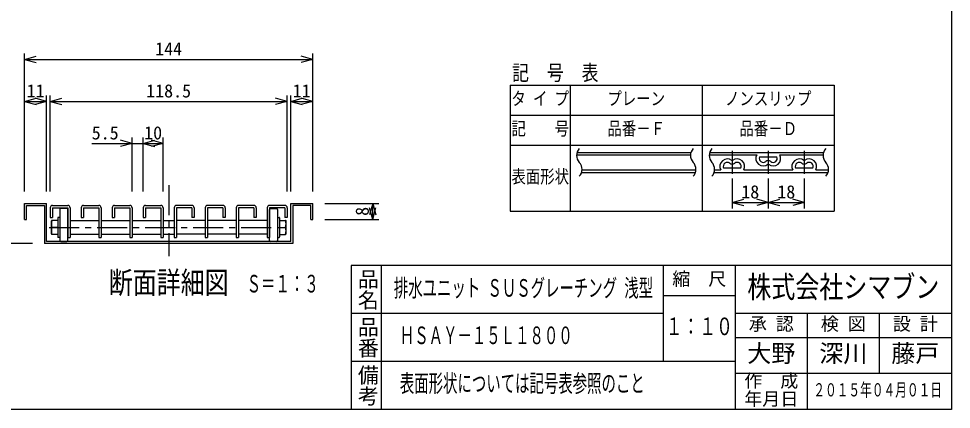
# Model space of a CAD drawing. Units: millimetres, scale not verified, with parts at other scales. Extents: x -1365 to 1365, y -930 to 870.
# Drawn here: x -189 to 1365, y -930 to -278 of the extents above; entities that cross this region are included whole.
import ezdxf
from ezdxf.enums import TextEntityAlignment as Align

# ---------------------------------------------------------------- set-up
doc = ezdxf.new("R2010")
doc.units = ezdxf.units.MM
doc.header["$LTSCALE"] = 10
doc.linetypes.add('CHAIN1', pattern=[8, 5, -1, 1, -1])
for name, color, linetype in [('0-7_枠細線', 5, 'Continuous'), ('0-8_枠中線', 5, 'Continuous'), ('1-2_極細2', 2, 'Continuous'), ('1-3_細線2', 4, 'Continuous'), ('1-5_寸法2', 7, 'Continuous')]:
    doc.layers.add(name, color=color, linetype=linetype)
doc.styles.add('@ＭＳ ゴシック', font='')
doc.styles.add('ＭＳ ゴシック', font='')
doc.styles.get('@ＭＳ ゴシック').set_extended_font_data('@MS Gothic')
doc.styles.get('ＭＳ ゴシック').set_extended_font_data('MS Gothic')

msp = doc.modelspace()

# ---------------------------------------------------------------- linework, layer by layer
at = {"layer": '0-7_枠細線'}
for p, q in [((629.94, -389.36), (1169.94, -389.36)), ((629.94, -389.36), (629.94, -599.36)), ((729.94, -389.36), (729.94, -599.36)), ((949.94, -389.36), (949.94, -599.36)), ((1169.94, -389.36), (1169.94, -599.36)), ((629.94, -439.36), (1169.94, -439.36)), ((629.94, -489.36), (1169.94, -489.36)), ((740.59, -505.52), (930.36, -505.52)), ((741.33, -501.52), (931.09, -501.52)), ((961.6, -505.52), (1040.72, -505.52)), ((962.33, -501.52), (1152.09, -501.52)), ((1045.5, -508.86), (1074.39, -508.86)), ((1079.17, -505.52), (1151.36, -505.52)), ((985.5, -527.52), (1014.39, -527.52)), ((1105.5, -527.52), (1134.39, -527.52)), ((748.8, -534.86), (938.56, -534.86)), ((749.53, -530.86), (939.29, -530.86)), ((969.8, -534.86), (1159.56, -534.86)), ((970.53, -530.86), (980.72, -530.86)), ((1019.17, -530.86), (1100.72, -530.86)), ((1139.17, -530.86), (1160.29, -530.86)), ((999.94, -544.86), (999.94, -594.86)), ((1059.94, -544.86), (1059.94, -594.86)), ((1119.94, -544.86), (1119.94, -594.86)), ((999.94, -584.86), (1019.26, -579.68)), ((999.94, -584.86), (1019.26, -590.03)), ((999.94, -584.86), (1059.94, -584.86)), ((1059.94, -584.86), (1040.62, -579.68)), ((1059.94, -584.86), (1040.62, -590.03)), ((1059.94, -584.86), (1079.26, -579.68)), ((1059.94, -584.86), (1079.26, -590.03)), ((1059.94, -584.86), (1119.94, -584.86)), ((1119.94, -584.86), (1100.62, -579.68)), ((1119.94, -584.86), (1100.62, -590.03)), ((629.94, -599.36), (1169.94, -599.36)), ((415, -690), (415, -930)), ((885, -690), (885, -850)), ((1005, -690), (1005, -930)), ((885, -740), (1005, -740)), ((885, -770), (365, -770)), ((1365, -770), (1005, -770)), ((1125, -770), (1125, -930)), ((1245, -770), (1245, -870)), ((1005, -810), (1365, -810)), ((1005, -850), (365, -850)), ((1365, -870), (1005, -870))]:
    msp.add_line(p, q, dxfattribs=at)
at = {"layer": '0-7_枠細線', "linetype": 'CHAIN1'}
for p, q in [((999.94, -498.72), (999.94, -537.42)), ((1059.94, -498.72), (1059.94, -537.42)), ((1119.94, -498.72), (1119.94, -537.42))]:
    msp.add_line(p, q, dxfattribs=at)
at = {"layer": '0-7_枠細線'}
for centre, radius, start, end in [((757.74, -506.6), 17.18, 137.56163, 222.43837), ((947.5, -506.6), 17.18, 137.56163, 222.43837), ((978.74, -506.6), 17.18, 137.56163, 222.43837), ((1168.5, -506.6), 17.18, 137.56163, 222.43837), ((991.61, -524.86), 12.43, 51.31781, 208.85363), ((1008.28, -524.86), 12.43, 331.14637, 128.68219), ((1051.61, -511.52), 12.43, 151.14637, 308.68219), ((1051.61, -511.52), 6.67, 156.42182, 308.68219), ((1068.28, -511.52), 12.43, 231.31781, 28.85363), ((1068.28, -511.52), 6.67, 231.31781, 23.57818), ((1111.61, -524.86), 12.43, 51.31781, 208.85363), ((1128.28, -524.86), 12.43, 331.14637, 128.68219), ((732.38, -529.78), 17.18, 317.56163, 42.43837), ((922.14, -529.78), 17.18, 317.56163, 42.43837), ((953.38, -529.78), 17.18, 317.56163, 42.43837), ((991.61, -524.86), 6.67, 51.31781, 203.57818), ((999.94, -514.45), 6.67, 231.31781, 308.68219), ((999.94, -514.45), 0.9, 231.31781, 308.68219), ((1008.28, -524.86), 6.67, 336.42182, 128.68219), ((1059.94, -521.93), 6.67, 51.31781, 128.68219), ((1059.94, -521.93), 0.9, 51.31781, 128.68219), ((1111.61, -524.86), 6.67, 51.31781, 203.57818), ((1119.94, -514.45), 6.67, 231.31781, 308.68219), ((1119.94, -514.45), 0.9, 231.31781, 308.68219), ((1128.28, -524.86), 6.67, 336.42182, 128.68219), ((1143.14, -529.78), 17.18, 317.56163, 42.43837)]:
    msp.add_arc(centre, radius, start, end, dxfattribs=at)
at = {"layer": '0-8_枠中線'}
msp.add_lwpolyline([(-1365, -930), (-1365, 870), (1365, 870), (1365, -930)], close=True, dxfattribs=at)
msp.add_lwpolyline([(1365, -690), (365, -690), (365, -930)], dxfattribs=at)
at = {"layer": '1-2_極細2', "linetype": 'CHAIN1'}
for p, q in [((60.81, -556.34), (60.81, -674.33)), ((-138.19, -626.5), (261.12, -626.5))]:
    msp.add_line(p, q, dxfattribs=at)
at = {"layer": '1-2_極細2'}
for p, q in [((-175.86, -589.83), (-145.86, -589.83)), ((-175.86, -613.17), (-175.86, -589.83)), ((-145.86, -589.83), (-145.86, -653.17)), ((-142.53, -649.83), (-142.53, -586.5)), ((264.14, -586.5), (300.81, -586.5)), ((264.14, -649.83), (264.14, -586.5)), ((297.47, -589.83), (267.47, -589.83)), ((297.47, -613.17), (297.47, -589.83)), ((300.81, -613.17), (300.81, -586.5)), ((-179.19, -613.17), (-175.86, -613.17)), ((297.47, -613.17), (300.81, -613.17)), ((-124.01, -626.5), (-134.03, -626.5)), ((245.63, -626.5), (255.65, -626.5)), ((264.14, -649.83), (-142.53, -649.83))]:
    msp.add_line(p, q, dxfattribs=at)
for points in [[(-179.19, -613.17), (-179.19, -586.5), (-142.53, -586.5)], [(267.47, -589.83), (267.47, -653.17), (-145.86, -653.17)]]:
    msp.add_lwpolyline(points, dxfattribs=at)
for centre, start, end in [((-108.84, -620.67), 166.96433, 193.03802), ((230.45, -620.67), 346.96198, 13.03567), ((-108.84, -632.33), 166.96198, 193.03567), ((230.45, -632.33), 346.96433, 13.03802)]:
    msp.add_arc(centre, 25.86, start, end, dxfattribs=at)
at = {"layer": '1-3_細線2'}
for p, q in [((-132.69, -589.83), (-107.36, -589.83)), ((-81.03, -589.83), (-55.69, -589.83)), ((-29.36, -589.83), (-4.03, -589.83)), ((22.31, -589.83), (47.64, -589.83)), ((99.31, -589.83), (73.97, -589.83)), ((150.97, -589.83), (125.64, -589.83)), ((202.64, -589.83), (177.31, -589.83)), ((254.31, -589.83), (228.97, -589.83)), ((-136.69, -593.83), (-136.69, -609.83)), ((-132.69, -593.83), (-107.36, -593.83)), ((-132.69, -593.83), (-132.69, -609.83)), ((-120.69, -596.5), (-120.69, -648.17)), ((-109.03, -594.83), (-119.03, -594.83)), ((-107.36, -593.83), (-107.36, -643.17)), ((-107.36, -648.17), (-107.36, -596.5)), ((-103.36, -593.83), (-103.36, -643.17)), ((-85.03, -593.83), (-85.03, -609.83)), ((-81.03, -593.83), (-55.69, -593.83)), ((-81.03, -593.83), (-81.03, -609.83)), ((-55.69, -593.83), (-55.69, -643.17)), ((-51.69, -593.83), (-51.69, -643.17)), ((-33.36, -593.83), (-33.36, -609.83)), ((-29.36, -593.83), (-29.36, -609.83)), ((-0.03, -593.83), (-0.03, -643.17)), ((18.31, -593.83), (18.31, -609.83)), ((22.31, -593.83), (22.31, -609.83)), ((51.64, -593.83), (51.64, -643.17)), ((69.97, -593.83), (69.97, -643.17)), ((99.31, -593.83), (99.31, -609.83)), ((103.31, -593.83), (103.31, -609.83)), ((121.64, -593.83), (121.64, -643.17)), ((150.97, -593.83), (125.64, -593.83)), ((125.64, -593.83), (125.64, -643.17)), ((150.97, -593.83), (150.97, -609.83)), ((154.97, -593.83), (154.97, -609.83)), ((173.31, -593.83), (173.31, -643.17)), ((202.64, -593.83), (177.31, -593.83)), ((177.31, -593.83), (177.31, -643.17)), ((202.64, -593.83), (202.64, -609.83)), ((206.64, -593.83), (206.64, -609.83)), ((224.97, -593.83), (224.97, -643.17)), ((228.97, -593.83), (228.97, -643.17)), ((254.31, -593.83), (228.97, -593.83)), ((228.97, -648.17), (228.97, -596.5)), ((230.64, -594.83), (240.64, -594.83)), ((242.31, -596.5), (242.31, -648.17)), ((254.31, -593.83), (254.31, -609.83)), ((258.31, -593.83), (258.31, -609.83)), ((-136.69, -609.83), (-132.69, -609.83)), ((-134.7, -637.5), (-134.7, -615.5)), ((-124.01, -614.83), (-134.03, -614.83)), ((-124.01, -610.5), (-124.01, -628.17)), ((-120.69, -609.83), (-123.35, -609.83)), ((-103.36, -615), (-55.69, -615)), ((-85.03, -609.83), (-81.03, -609.83)), ((-51.69, -615), (-4.03, -615)), ((-33.36, -609.83), (-29.36, -609.83)), ((-0.03, -615), (47.64, -615)), ((18.31, -609.83), (22.31, -609.83)), ((51.64, -615), (69.97, -615)), ((121.64, -615), (73.97, -615)), ((103.31, -609.83), (99.31, -609.83)), ((173.31, -615), (125.64, -615)), ((154.97, -609.83), (150.97, -609.83)), ((224.97, -615), (177.31, -615)), ((206.64, -609.83), (202.64, -609.83)), ((228.97, -617.88), (228.97, -631.12)), ((242.31, -609.83), (244.96, -609.83)), ((245.63, -610.5), (245.63, -628.17)), ((245.63, -614.83), (255.65, -614.83)), ((258.31, -609.83), (254.31, -609.83)), ((256.31, -637.5), (256.31, -615.5)), ((-124.01, -628.17), (-124.01, -642.5)), ((245.63, -628.17), (245.63, -642.5)), ((-124.01, -638.17), (-134.03, -638.17)), ((-120.69, -643.17), (-123.35, -643.17)), ((-119.03, -649.83), (-109.03, -649.83)), ((-107.36, -643.17), (-103.36, -643.17)), ((-103.36, -638), (-55.69, -638)), ((-55.69, -643.17), (-51.69, -643.17)), ((-51.69, -638), (-4.03, -638)), ((-4.03, -643.17), (-0.03, -643.17)), ((-0.03, -638), (47.64, -638)), ((47.64, -643.17), (51.64, -643.17)), ((51.64, -638), (69.97, -638)), ((69.97, -643.17), (73.97, -643.17)), ((121.64, -638), (73.97, -638)), ((121.64, -643.17), (125.64, -643.17)), ((173.31, -638), (125.64, -638)), ((173.31, -643.17), (177.31, -643.17)), ((224.97, -638), (177.31, -638)), ((224.97, -643.17), (228.97, -643.17)), ((240.64, -649.83), (230.64, -649.83)), ((242.31, -643.17), (244.96, -643.17)), ((245.63, -638.17), (255.65, -638.17))]:
    msp.add_line(p, q, dxfattribs=at)
for points in [[(-29.36, -593.83), (-4.03, -593.83), (-4.03, -643.17)], [(22.31, -593.83), (47.64, -593.83), (47.64, -643.17)], [(99.31, -593.83), (73.97, -593.83), (73.97, -643.17)]]:
    msp.add_lwpolyline(points, dxfattribs=at)
for centre, radius, start, end in [((-132.69, -593.83), 4, 90, 180), ((-107.36, -593.83), 4, 0, 90), ((-81.03, -593.83), 4, 90, 180), ((-55.69, -593.83), 4, 0, 90), ((-29.36, -593.83), 4, 90, 180), ((-4.03, -593.83), 4, 0, 90), ((22.31, -593.83), 4, 90, 180), ((47.64, -593.83), 4, 0, 90), ((73.97, -593.83), 4, 90, 180), ((99.31, -593.83), 4, 0, 90), ((125.64, -593.83), 4, 90, 180), ((150.97, -593.83), 4, 0, 90), ((177.31, -593.83), 4, 90, 180), ((202.64, -593.83), 4, 0, 90), ((228.97, -593.83), 4, 90, 180), ((254.31, -593.83), 4, 0, 90), ((-119.03, -596.5), 1.67, 90, 180), ((-109.03, -596.5), 1.67, 0, 90), ((230.64, -596.5), 1.67, 90, 180), ((240.64, -596.5), 1.67, 0, 90), ((-134.03, -615.5), 0.667, 90, 180), ((-123.35, -610.5), 0.667, 90, 180), ((244.96, -610.5), 0.667, 0, 90), ((255.65, -615.5), 0.667, 0, 90), ((-134.03, -637.5), 0.667, 180, 270), ((-123.35, -642.5), 0.667, 180, 270), ((-119.03, -648.17), 1.67, 180, 270), ((-109.03, -648.17), 1.67, 270, 360), ((230.64, -648.17), 1.67, 180, 270), ((240.64, -648.17), 1.67, 270, 360), ((244.96, -642.5), 0.667, 270, 360), ((255.65, -637.5), 0.667, 270, 360)]:
    msp.add_arc(centre, radius, start, end, dxfattribs=at)
at = {"layer": '1-5_寸法2'}
for p, q in [((-179.19, -566.5), (-179.19, -336.5)), ((-179.19, -346.5), (-159.87, -341.32)), ((300.81, -346.5), (281.49, -341.32)), ((300.81, -566.5), (300.81, -336.5)), ((-179.19, -346.5), (-159.87, -351.68)), ((-179.19, -346.5), (300.81, -346.5)), ((300.81, -346.5), (281.49, -351.68)), ((-179.19, -566.5), (-179.19, -406.5)), ((-179.19, -416.5), (-159.87, -411.32)), ((-179.19, -416.5), (-159.87, -421.68)), ((-179.19, -416.5), (-142.53, -416.5)), ((-142.53, -416.5), (-161.84, -411.32)), ((-142.53, -416.5), (-161.84, -421.68)), ((-142.53, -566.5), (-142.53, -406.5)), ((-136.69, -566.5), (-136.69, -406.5)), ((-136.69, -416.5), (-117.37, -411.32)), ((-136.69, -416.5), (-117.37, -421.68)), ((-136.69, -416.5), (258.31, -416.5)), ((258.31, -416.5), (238.99, -411.32)), ((258.31, -416.5), (238.99, -421.68)), ((258.31, -566.5), (258.31, -406.5)), ((264.14, -566.5), (264.14, -406.5)), ((264.14, -416.5), (283.46, -411.32)), ((264.14, -416.5), (283.46, -421.68)), ((264.14, -416.5), (300.81, -416.5)), ((300.81, -416.5), (281.49, -411.32)), ((300.81, -416.5), (281.49, -421.68)), ((300.81, -566.5), (300.81, -406.5)), ((-0.03, -486.5), (-19.34, -481.32)), ((-0.03, -566.5), (-0.03, -476.5)), ((18.31, -566.5), (18.31, -476.5)), ((18.31, -486.5), (37.63, -481.32)), ((51.64, -486.5), (32.32, -481.32)), ((51.64, -566.5), (51.64, -476.5)), ((-67.42, -486.5), (18.31, -486.5)), ((-0.03, -486.5), (-19.34, -491.68)), ((18.31, -486.5), (37.63, -491.68)), ((18.31, -486.5), (51.64, -486.5)), ((51.64, -486.5), (32.32, -491.68)), ((320.81, -586.5), (410.81, -586.5)), ((400.81, -586.5), (395.63, -605.82)), ((400.81, -586.5), (405.98, -605.82)), ((400.81, -613.17), (400.81, -586.5)), ((400.81, -613.17), (395.63, -593.85)), ((400.81, -613.17), (405.98, -593.85)), ((320.81, -613.17), (410.81, -613.17)), ((-165.86, -653.17), (-289.19, -653.17))]:
    msp.add_line(p, q, dxfattribs=at)

# ---------------------------------------------------------------- texts
at = {"layer": '0-7_枠細線', "style": 'ＭＳ ゴシック'}
for s, height, width, p in [('タ イ プ', 21.99, 0.8, (631.94, -429.36)), ('プレーン', 21.99, 0.8, (791.94, -429.36)), ('ノンスリップ', 21.99, 0.8, (987.94, -429.36)), ('記\u3000\u3000号', 21.99, 0.8, (631.94, -479.36)), ('品番－Ｆ', 21.99, 0.8, (791.94, -479.36)), ('品番－Ｄ', 21.99, 0.8, (1011.94, -479.36)), ('表面形状', 21.99, 0.8, (631.94, -559.36)), ('断面詳細図', 36.66, 0.8, (-39.19, -747.85)), ('Ｓ＝１：３', 29.33, 0.6, (190.71, -743.9)), ('排水ユニット ＳＵＳグレーチング 浅型', 29.33, 0.6, (436, -750.94)), ('株式会社シマブン', 36.66, 0.8, (1025, -755)), ('１：１０', 29.33, 0.7, (889, -815)), ('ＨＳＡＹ－１５Ｌ１８００', 29.33, 0.6, (446, -830)), ('表面形状については記号表参照のこと', 29.33, 0.6, (446, -910)), ('２０１５年０４月０１日', 21.99, 0.65, (1135, -915))]:
    msp.add_text(s, height=height, dxfattribs=dict(at, width=width)).set_placement(p, align=Align.BOTTOM_LEFT)
for s, height, p in [('18', 21.99, (1014.94, -584.86)), ('18', 21.99, (1074.94, -584.86)), ('縮\u3000尺', 21.99, (900, -730)), ('承 認', 21.99, (1027.5, -805)), ('検 図', 21.99, (1147.5, -805)), ('設 計', 21.99, (1267.5, -805)), ('大野', 29.33, (1025, -860)), ('深川', 29.33, (1145, -860)), ('藤戸', 29.33, (1265, -860)), ('作\u3000成', 21.99, (1020, -900)), ('年月日', 21.99, (1020, -930))]:
    msp.add_text(s, height=height, dxfattribs=at).set_placement(p, align=Align.BOTTOM_LEFT)
at = {"layer": '0-7_枠細線', "style": '@ＭＳ ゴシック'}
for s, p in [('品名', (372.5, -695)), ('品番', (372.5, -775)), ('備考', (372.5, -855))]:
    msp.add_text(s, height=25.66, rotation=270, dxfattribs=at).set_placement(p, align=Align.BOTTOM_LEFT)
at = {"layer": '0-7_枠細線', "insert": (633.06, -384.36), "char_height": 25.66, "attachment_point": 7, "style": 'ＭＳ ゴシック'}
msp.add_mtext('\\T2.07;\\W0.8;記号表', dxfattribs=at)
at = {"layer": '1-5_寸法2', "style": 'ＭＳ ゴシック'}
for s, p in [('144', (38.31, -346.5)), ('11', (-175.86, -416.5)), ('118.5', (23.31, -416.5)), ('11', (267.47, -416.5)), ('5.5', (-67.42, -486.5)), ('10', (19.97, -486.5))]:
    msp.add_text(s, height=21.99, dxfattribs=at).set_placement(p, align=Align.BOTTOM_LEFT)
msp.add_text('8', height=21.99, rotation=90, dxfattribs=at).set_placement((400.81, -607.33), align=Align.BOTTOM_LEFT)

doc.saveas('drawing.dxf')
